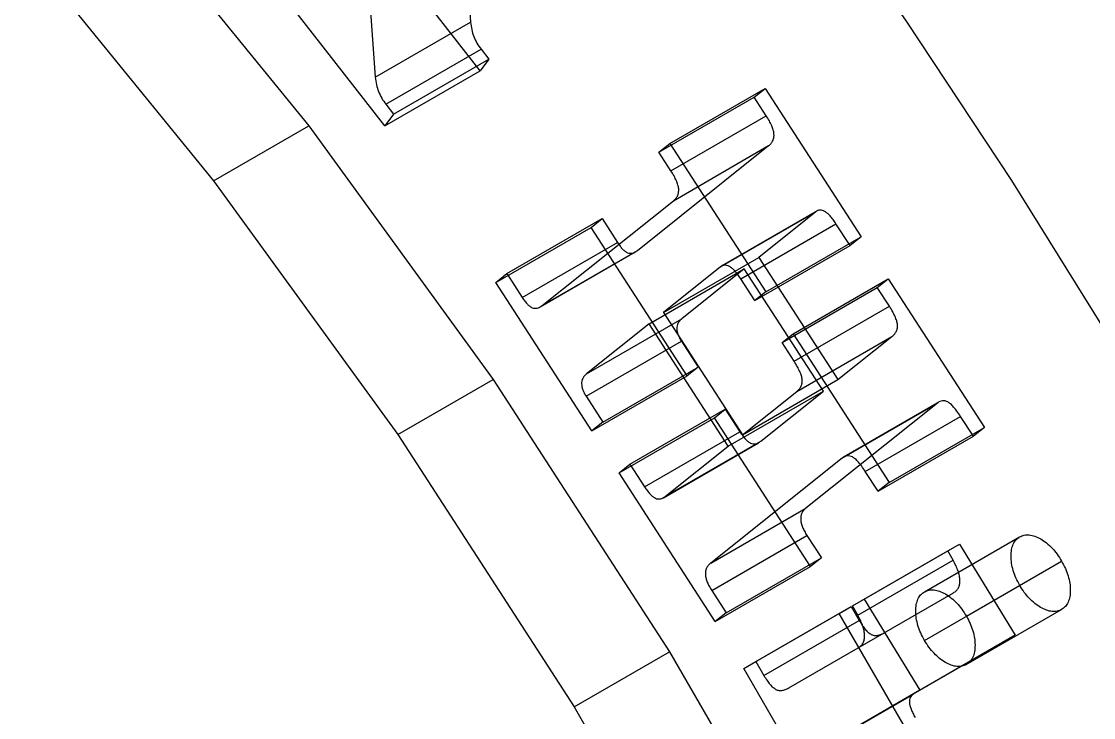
# Paper-space layout 'Sheet2' of a CAD drawing. Header units: inches. Extents: x 0 to 16.3, y 0 to 11.5.
# Drawn here: x 14.1935 to 14.5914, y 9.7682 to 10.0264 of the extents above; entities that cross this region are included whole.
import ezdxf

# ---------------------------------------------------------------- set-up
doc = ezdxf.new("R2010")
doc.units = ezdxf.units.IN
doc.header["$MEASUREMENT"] = 0

psp = doc.layouts.new('Sheet2')

# ---------------------------------------------------------------- linework, layer by layer
at = {"color": 7, "linetype": 'Continuous', "lineweight": 25}
for p, q in [((14.228892, 10.075152), (14.300164, 9.987727)), ((14.356691, 10.073361), (14.3602, 10.026113)), ((14.193536, 10.054742), (14.264809, 9.967317)), ((14.321336, 10.05295), (14.324845, 10.005703)), ((14.363709, 10.008133), (14.329821, 10.051476)), ((14.328354, 9.987723), (14.294466, 10.031066)), ((14.324845, 10.005703), (14.3602, 10.026113)), ((14.328735, 9.9957), (14.36409, 10.01611)), ((14.36409, 10.01611), (14.366957, 10.01244)), ((14.331602, 9.99203), (14.366957, 10.01244)), ((14.366957, 10.01244), (14.363709, 10.008133)), ((14.328354, 9.987723), (14.363709, 10.008133)), ((14.434114, 9.981183), (14.469469, 10.001593)), ((14.465399, 9.998362), (14.469469, 10.001593)), ((14.469469, 10.001593), (14.505101, 9.946499)), ((14.430043, 9.977952), (14.465399, 9.998362)), ((14.46987, 9.991451), (14.465399, 9.998362)), ((14.328735, 9.9957), (14.331602, 9.99203)), ((14.331602, 9.99203), (14.328354, 9.987723)), ((14.434515, 9.971041), (14.46987, 9.991451)), ((14.264809, 9.967317), (14.300164, 9.987727)), ((14.300164, 9.987727), (14.368548, 9.893575)), ((14.422127, 9.941466), (14.470793, 9.980336)), ((14.430043, 9.977952), (14.434114, 9.981183)), ((14.434515, 9.971041), (14.430043, 9.977952)), ((14.434114, 9.981183), (14.469746, 9.926088)), ((14.435437, 9.959926), (14.470793, 9.980336)), ((14.264809, 9.967317), (14.333192, 9.873165)), ((14.386771, 9.921056), (14.435437, 9.959926)), ((14.452942, 9.935395), (14.488298, 9.955805)), ((14.488755, 9.956116), (14.453399, 9.935706)), ((14.488298, 9.955805), (14.467123, 9.9389)), ((14.369567, 9.929622), (14.404922, 9.950032)), ((14.373617, 9.932864), (14.408973, 9.953274)), ((14.404922, 9.950032), (14.408973, 9.953274)), ((14.440554, 9.894938), (14.404922, 9.950032)), ((14.408973, 9.953274), (14.414688, 9.944441)), ((14.460422, 9.930985), (14.495777, 9.951395)), ((14.501031, 9.943268), (14.495777, 9.951395)), ((14.469746, 9.926088), (14.505101, 9.946499)), ((14.505101, 9.946499), (14.501031, 9.943268)), ((14.379332, 9.924031), (14.414688, 9.944441)), ((14.386771, 9.921056), (14.422127, 9.941466)), ((14.465675, 9.922858), (14.501031, 9.943268)), ((14.385966, 9.920494), (14.421321, 9.940904)), ((14.431768, 9.91849), (14.467123, 9.9389)), ((14.467123, 9.9389), (14.496459, 9.89353)), ((14.426414, 9.914194), (14.461769, 9.934604)), ((14.452942, 9.935395), (14.431768, 9.91849)), ((14.461769, 9.934604), (14.438549, 9.916078)), ((14.491105, 9.889235), (14.461769, 9.934604)), ((14.369567, 9.929622), (14.373617, 9.932864)), ((14.405199, 9.874527), (14.369567, 9.929622)), ((14.373617, 9.932864), (14.379332, 9.924031)), ((14.465675, 9.922858), (14.460422, 9.930985)), ((14.479832, 9.910494), (14.515187, 9.930905)), ((14.511117, 9.927674), (14.515187, 9.930905)), ((14.515187, 9.930905), (14.550859, 9.875764)), ((14.469746, 9.926088), (14.465675, 9.922858)), ((14.475761, 9.907264), (14.511117, 9.927674)), ((14.515588, 9.920763), (14.511117, 9.927674)), ((14.431768, 9.91849), (14.461103, 9.87312)), ((14.480233, 9.900352), (14.515588, 9.920763)), ((14.403194, 9.895668), (14.438549, 9.916078)), ((14.426414, 9.914194), (14.403194, 9.895668)), ((14.45575, 9.868824), (14.426414, 9.914194)), ((14.475761, 9.907264), (14.479832, 9.910494)), ((14.479832, 9.910494), (14.515504, 9.855354)), ((14.403053, 9.887367), (14.438409, 9.907777)), ((14.438409, 9.907777), (14.444605, 9.89818)), ((14.480233, 9.900352), (14.475761, 9.907264)), ((14.481195, 9.889169), (14.516551, 9.909579)), ((14.496459, 9.89353), (14.516551, 9.909579)), ((14.40925, 9.87777), (14.444605, 9.89818)), ((14.444605, 9.89818), (14.440554, 9.894938)), ((14.405199, 9.874527), (14.440554, 9.894938)), ((14.333192, 9.873165), (14.368548, 9.893575)), ((14.368548, 9.893575), (14.433981, 9.792552)), ((14.461103, 9.87312), (14.496459, 9.89353)), ((14.403053, 9.887367), (14.40925, 9.87777)), ((14.45575, 9.868824), (14.491105, 9.889235)), ((14.461103, 9.87312), (14.481195, 9.889169)), ((14.467885, 9.870708), (14.491105, 9.889235)), ((14.419336, 9.862176), (14.454691, 9.882586)), ((14.45064, 9.879344), (14.454691, 9.882586)), ((14.454691, 9.882586), (14.460105, 9.874227)), ((14.533394, 9.884851), (14.484648, 9.845911)), ((14.498039, 9.864441), (14.533394, 9.884851)), ((14.534069, 9.885299), (14.498714, 9.864888)), ((14.415285, 9.858933), (14.45064, 9.879344)), ((14.486313, 9.824203), (14.45064, 9.879344)), ((14.506661, 9.859486), (14.542017, 9.879896)), ((14.546789, 9.872533), (14.542017, 9.879896)), ((14.40925, 9.87777), (14.405199, 9.874527)), ((14.42475, 9.853817), (14.460105, 9.874227)), ((14.515504, 9.855354), (14.550859, 9.875764)), ((14.550859, 9.875764), (14.546789, 9.872533)), ((14.333192, 9.873165), (14.398626, 9.772142)), ((14.431726, 9.849736), (14.467081, 9.870146)), ((14.43253, 9.850298), (14.467885, 9.870708)), ((14.511434, 9.852123), (14.546789, 9.872533)), ((14.43253, 9.850298), (14.45575, 9.868824)), ((14.415285, 9.858933), (14.419336, 9.862176)), ((14.419336, 9.862176), (14.42475, 9.853817)), ((14.498039, 9.864441), (14.449293, 9.825501)), ((14.450957, 9.803793), (14.415285, 9.858933)), ((14.511434, 9.852123), (14.506661, 9.859486)), ((14.515504, 9.855354), (14.511434, 9.852123)), ((14.449293, 9.825501), (14.484648, 9.845911)), ((14.449654, 9.815312), (14.485009, 9.835723)), ((14.485009, 9.835723), (14.490363, 9.827445)), ((14.528579, 9.814798), (14.563934, 9.835208)), ((14.506201, 9.81211), (14.541557, 9.83252)), ((14.537225, 9.830019), (14.541557, 9.83252)), ((14.541557, 9.83252), (14.56227, 9.798727)), ((14.455008, 9.807035), (14.490363, 9.827445)), ((14.490363, 9.827445), (14.486313, 9.824203)), ((14.50187, 9.809609), (14.537225, 9.830019)), ((14.503875, 9.806136), (14.539231, 9.826546)), ((14.539231, 9.826546), (14.537225, 9.830019)), ((14.544159, 9.805781), (14.579515, 9.826191)), ((14.450957, 9.803793), (14.486313, 9.824203)), ((14.449654, 9.815312), (14.455008, 9.807035)), ((14.504056, 9.79406), (14.539411, 9.814471)), ((14.513604, 9.799568), (14.539411, 9.814471)), ((14.528619, 9.796807), (14.563974, 9.817217)), ((14.50187, 9.809609), (14.506201, 9.81211)), ((14.506201, 9.81211), (14.526915, 9.778317)), ((14.455008, 9.807035), (14.450957, 9.803793)), ((14.461626, 9.786369), (14.496981, 9.806779)), ((14.466057, 9.788928), (14.501413, 9.809338)), ((14.496981, 9.806779), (14.501413, 9.809338)), ((14.523751, 9.760414), (14.496981, 9.806779)), ((14.501413, 9.809338), (14.50436, 9.804233)), ((14.503875, 9.806136), (14.50187, 9.809609)), ((14.544139, 9.787847), (14.579495, 9.808257)), ((14.469005, 9.783823), (14.50436, 9.804233)), ((14.478249, 9.779158), (14.513604, 9.799568)), ((14.56227, 9.798727), (14.524412, 9.776865)), ((14.526915, 9.778317), (14.56227, 9.798727)), ((14.398626, 9.772142), (14.433981, 9.792552)), ((14.433981, 9.792552), (14.490239, 9.695496)), ((14.478249, 9.779158), (14.504056, 9.79406)), ((14.461626, 9.786369), (14.466057, 9.788928)), ((14.488395, 9.740003), (14.461626, 9.786369)), ((14.466057, 9.788928), (14.469005, 9.783823)), ((14.526915, 9.778317), (14.489057, 9.756455)), ((14.489057, 9.756455), (14.524412, 9.776865)), ((14.398626, 9.772142), (14.454883, 9.675086))]:
    psp.add_line(p, q, dxfattribs=at)
at = {"color": 7, "linetype": 'Continuous', "lineweight": 25, "flags": 128}
psp.add_lwpolyline([(14.928124, 9.077819), (14.914574, 9.141493), (14.89891, 9.205646), (14.881162, 9.270153), (14.861366, 9.33489), (14.839558, 9.39973), (14.815782, 9.464549), (14.790083, 9.529221), (14.762512, 9.593621), (14.733121, 9.657624), (14.701967, 9.721107), (14.66911, 9.783947), (14.634615, 9.846022), (14.598547, 9.907213), (14.560978, 9.9674), (14.521978, 10.026467), (14.481624, 10.084301), (14.439994, 10.140788), (14.397169, 10.195821), (14.35323, 10.249292), (14.308264, 10.301098)], dxfattribs=at)
at = {"color": 7, "linetype": 'Continuous', "lineweight": 25}
for points, knots in [([(14.3602, 10.026113), (14.360307, 10.025207), (14.360511, 10.023476), (14.36134, 10.020825), (14.362507, 10.018311), (14.363558, 10.01685), (14.36409, 10.01611)], [0, 0, 0, 0, 0.2741153, 0.5240556, 0.7587542, 1, 1, 1, 1]), ([(14.324845, 10.005703), (14.324951, 10.004797), (14.325155, 10.003066), (14.325985, 10.000415), (14.327152, 9.997901), (14.328202, 9.99644), (14.328735, 9.9957)], [0, 0, 0, 0, 0.2741153, 0.5240556, 0.7587542, 1, 1, 1, 1]), ([(14.470793, 9.980336), (14.471137, 9.980626), (14.471777, 9.981164), (14.472426, 9.982251), (14.472807, 9.983403), (14.472831, 9.984724), (14.472524, 9.98619), (14.471911, 9.987801), (14.471039, 9.989603), (14.470278, 9.990806), (14.46987, 9.991451)], [0, 0, 0, 0, 0.1526618, 0.2835136, 0.3968657, 0.5000322, 0.6028402, 0.7177945, 0.8487269, 1, 1, 1, 1]), ([(14.435437, 9.959926), (14.435782, 9.960216), (14.436422, 9.960753), (14.43707, 9.961841), (14.437452, 9.962993), (14.437475, 9.964314), (14.437169, 9.96578), (14.436555, 9.967391), (14.435684, 9.969193), (14.434923, 9.970396), (14.434515, 9.971041)], [0, 0, 0, 0, 0.1526618, 0.2835136, 0.3968657, 0.5000322, 0.6028402, 0.7177945, 0.8487269, 1, 1, 1, 1]), ([(14.495777, 9.951395), (14.495417, 9.951931), (14.494739, 9.95294), (14.49367, 9.95425), (14.492625, 9.955247), (14.491625, 9.955911), (14.490673, 9.956336), (14.489802, 9.956417), (14.488968, 9.956298), (14.488527, 9.955974), (14.488298, 9.955805)], [0, 0, 0, 0, 0.1619502, 0.3045774, 0.4307632, 0.5468263, 0.6563421, 0.7655011, 0.8781279, 1, 1, 1, 1]), ([(14.414688, 9.944441), (14.415006, 9.943963), (14.415599, 9.943075), (14.416572, 9.941967), (14.417511, 9.941122), (14.418456, 9.940571), (14.41939, 9.940354), (14.420302, 9.940475), (14.421256, 9.940802), (14.421823, 9.941235), (14.422127, 9.941466)], [0, 0, 0, 0, 0.1400106, 0.2605012, 0.3699701, 0.4735913, 0.5814499, 0.7011236, 0.8402985, 1, 1, 1, 1]), ([(14.460422, 9.930985), (14.460062, 9.931521), (14.459384, 9.93253), (14.458315, 9.93384), (14.457269, 9.934836), (14.45627, 9.935501), (14.455318, 9.935926), (14.454446, 9.936007), (14.453612, 9.935888), (14.453171, 9.935564), (14.452942, 9.935395)], [0, 0, 0, 0, 0.1619502, 0.3045774, 0.4307632, 0.5468263, 0.6563421, 0.7655011, 0.8781279, 1, 1, 1, 1]), ([(14.379332, 9.924031), (14.379651, 9.923553), (14.380244, 9.922665), (14.381216, 9.921557), (14.382156, 9.920712), (14.383101, 9.920161), (14.384035, 9.919944), (14.384947, 9.920064), (14.3859, 9.920392), (14.386468, 9.920825), (14.386771, 9.921056)], [0, 0, 0, 0, 0.1400106, 0.2605012, 0.3699701, 0.4735913, 0.5814499, 0.7011236, 0.8402985, 1, 1, 1, 1]), ([(14.516551, 9.909579), (14.516903, 9.909872), (14.517557, 9.910416), (14.51821, 9.911512), (14.518632, 9.912626), (14.518645, 9.913941), (14.518345, 9.915401), (14.517707, 9.91703), (14.516783, 9.918855), (14.516007, 9.920094), (14.515588, 9.920763)], [0, 0, 0, 0, 0.15366352, 0.28564858, 0.39657931, 0.49681067, 0.59854267, 0.71318356, 0.84506421, 1, 1, 1, 1]), ([(14.438549, 9.916078), (14.438266, 9.915825), (14.437737, 9.915352), (14.437127, 9.91449), (14.436804, 9.913499), (14.436677, 9.912455), (14.436837, 9.911319), (14.437159, 9.910156), (14.437697, 9.908951), (14.438166, 9.908177), (14.438409, 9.907777)], [0, 0, 0, 0, 0.1665021, 0.3110134, 0.4384321, 0.5531511, 0.661288, 0.7681094, 0.879863, 1, 1, 1, 1]), ([(14.481195, 9.889169), (14.481547, 9.889461), (14.482201, 9.890006), (14.482855, 9.891102), (14.483277, 9.892216), (14.48329, 9.893531), (14.48299, 9.894991), (14.482352, 9.89662), (14.481427, 9.898445), (14.480652, 9.899684), (14.480233, 9.900352)], [0, 0, 0, 0, 0.15366352, 0.28564858, 0.39657931, 0.49681067, 0.59854267, 0.71318356, 0.84506421, 1, 1, 1, 1]), ([(14.403194, 9.895668), (14.402911, 9.895415), (14.402382, 9.894942), (14.401771, 9.89408), (14.401448, 9.893088), (14.401321, 9.892045), (14.401482, 9.890908), (14.401804, 9.889746), (14.402342, 9.88854), (14.402811, 9.887767), (14.403053, 9.887367)], [0, 0, 0, 0, 0.1665021, 0.3110134, 0.4384321, 0.5531511, 0.661288, 0.7681094, 0.879863, 1, 1, 1, 1]), ([(14.542017, 9.879896), (14.541579, 9.880559), (14.54077, 9.881783), (14.539506, 9.883331), (14.538351, 9.884537), (14.537243, 9.885306), (14.536209, 9.885665), (14.535204, 9.885756), (14.53425, 9.885458), (14.533691, 9.885061), (14.533394, 9.884851)], [0, 0, 0, 0, 0.1692188, 0.3123014, 0.4343797, 0.5413653, 0.6414866, 0.7486232, 0.8663907, 1, 1, 1, 1]), ([(14.460105, 9.874227), (14.460457, 9.8737), (14.461116, 9.872713), (14.462168, 9.871482), (14.463155, 9.870521), (14.464128, 9.86991), (14.465088, 9.869622), (14.466024, 9.869713), (14.466999, 9.87003), (14.467576, 9.870472), (14.467885, 9.870708)], [0, 0, 0, 0, 0.14809682, 0.27722043, 0.38804682, 0.48951659, 0.59374876, 0.70912683, 0.84404442, 1, 1, 1, 1]), ([(14.506661, 9.859486), (14.506223, 9.860149), (14.505415, 9.861373), (14.504151, 9.862921), (14.502995, 9.864127), (14.501888, 9.864896), (14.500853, 9.865254), (14.499849, 9.865346), (14.498895, 9.865047), (14.498336, 9.864651), (14.498039, 9.864441)], [0, 0, 0, 0, 0.1692188, 0.3123014, 0.4343797, 0.5413653, 0.6414866, 0.7486232, 0.8663907, 1, 1, 1, 1]), ([(14.42475, 9.853817), (14.425102, 9.85329), (14.425761, 9.852302), (14.426813, 9.851072), (14.4278, 9.850111), (14.428772, 9.8495), (14.429733, 9.849212), (14.430669, 9.849302), (14.431644, 9.84962), (14.43222, 9.850062), (14.43253, 9.850298)], [0, 0, 0, 0, 0.14809682, 0.27722043, 0.38804682, 0.48951659, 0.59374876, 0.70912683, 0.84404442, 1, 1, 1, 1]), ([(14.484648, 9.845911), (14.484328, 9.845627), (14.483727, 9.845094), (14.483062, 9.844076), (14.482706, 9.842915), (14.482632, 9.841637), (14.482867, 9.840247), (14.483348, 9.838785), (14.48406, 9.837244), (14.484683, 9.836245), (14.485009, 9.835723)], [0, 0, 0, 0, 0.1561626, 0.2937132, 0.4159716, 0.5273912, 0.6368846, 0.7482123, 0.8683778, 1, 1, 1, 1]), ([(14.563974, 9.817217), (14.563484, 9.818136), (14.562521, 9.819942), (14.561479, 9.822741), (14.560868, 9.825494), (14.560684, 9.828123), (14.560866, 9.830543), (14.561484, 9.832567), (14.562475, 9.834202), (14.56344, 9.834868), (14.563934, 9.835208)], [0, 0, 0, 0, 0.1278327, 0.2509665, 0.3732822, 0.5015096, 0.6297371, 0.7520528, 0.8730613, 1, 1, 1, 1]), ([(14.563934, 9.835208), (14.564483, 9.835469), (14.565556, 9.835979), (14.567483, 9.836041), (14.569556, 9.835545), (14.571734, 9.834506), (14.573916, 9.833035), (14.575979, 9.831113), (14.577897, 9.828826), (14.578965, 9.827085), (14.579515, 9.826191)], [0, 0, 0, 0, 0.1282379, 0.2504975, 0.3736041, 0.5003434, 0.6270828, 0.7505211, 0.8717621, 1, 1, 1, 1]), ([(14.539411, 9.814471), (14.539783, 9.814711), (14.540494, 9.815172), (14.541245, 9.816244), (14.541687, 9.817536), (14.541807, 9.81905), (14.541624, 9.820745), (14.541124, 9.822592), (14.540326, 9.824562), (14.539607, 9.825864), (14.539231, 9.826546)], [0, 0, 0, 0, 0.1378284, 0.2639174, 0.380425, 0.4951588, 0.6121523, 0.7319349, 0.8597653, 1, 1, 1, 1]), ([(14.579515, 9.826191), (14.580007, 9.825279), (14.580971, 9.823495), (14.58199, 9.820712), (14.582599, 9.817981), (14.582787, 9.815364), (14.582597, 9.812958), (14.58199, 9.810914), (14.580972, 9.809276), (14.579995, 9.808602), (14.579495, 9.808257)], [0, 0, 0, 0, 0.1269973, 0.2486121, 0.3709842, 0.4981143, 0.6252443, 0.7487303, 0.8713668, 1, 1, 1, 1]), ([(14.449293, 9.825501), (14.448973, 9.825217), (14.448371, 9.824684), (14.447707, 9.823666), (14.447351, 9.822504), (14.447276, 9.821227), (14.447512, 9.819837), (14.447993, 9.818375), (14.448704, 9.816834), (14.449328, 9.815835), (14.449654, 9.815312)], [0, 0, 0, 0, 0.1561626, 0.2937132, 0.4159716, 0.5273912, 0.6368846, 0.7482123, 0.8683778, 1, 1, 1, 1]), ([(14.528619, 9.796807), (14.528128, 9.797726), (14.527165, 9.799531), (14.526124, 9.802331), (14.525513, 9.805084), (14.525329, 9.807713), (14.525511, 9.810133), (14.526128, 9.812156), (14.527119, 9.813792), (14.528085, 9.814457), (14.528579, 9.814798)], [0, 0, 0, 0, 0.1278327, 0.2509665, 0.3732822, 0.5015096, 0.6297371, 0.7520528, 0.8730613, 1, 1, 1, 1]), ([(14.528579, 9.814798), (14.529128, 9.815059), (14.5302, 9.815569), (14.532127, 9.815631), (14.534201, 9.815135), (14.536379, 9.814096), (14.538561, 9.812624), (14.540623, 9.810702), (14.542542, 9.808415), (14.54361, 9.806675), (14.544159, 9.805781)], [0, 0, 0, 0, 0.1282379, 0.2504975, 0.3736041, 0.5003434, 0.6270828, 0.7505211, 0.8717621, 1, 1, 1, 1]), ([(14.579495, 9.808257), (14.578944, 9.808008), (14.57787, 9.80752), (14.575963, 9.807431), (14.573892, 9.807933), (14.571715, 9.808972), (14.569538, 9.810435), (14.567491, 9.812363), (14.565575, 9.814605), (14.564516, 9.816333), (14.563974, 9.817217)], [0, 0, 0, 0, 0.1281452, 0.2500009, 0.3737316, 0.5011136, 0.6284956, 0.7514467, 0.872751, 1, 1, 1, 1]), ([(14.504056, 9.79406), (14.504427, 9.794301), (14.505139, 9.794762), (14.50589, 9.795834), (14.506332, 9.797126), (14.506452, 9.79864), (14.506269, 9.800335), (14.505769, 9.802182), (14.504971, 9.804151), (14.504251, 9.805454), (14.503875, 9.806136)], [0, 0, 0, 0, 0.1378284, 0.2639174, 0.380425, 0.4951588, 0.6121523, 0.7319349, 0.8597653, 1, 1, 1, 1]), ([(14.50436, 9.804233), (14.504745, 9.803596), (14.505454, 9.80242), (14.506596, 9.800883), (14.507717, 9.799754), (14.508833, 9.798968), (14.509969, 9.798597), (14.51112, 9.798639), (14.512381, 9.798911), (14.513175, 9.799337), (14.513604, 9.799568)], [0, 0, 0, 0, 0.14584247, 0.26929899, 0.37782765, 0.47470359, 0.57690022, 0.69466848, 0.83459008, 1, 1, 1, 1]), ([(14.544159, 9.805781), (14.544652, 9.804869), (14.545615, 9.803085), (14.546635, 9.800302), (14.547243, 9.797571), (14.547431, 9.794954), (14.547241, 9.792548), (14.546634, 9.790504), (14.545617, 9.788866), (14.54464, 9.788192), (14.544139, 9.787847)], [0, 0, 0, 0, 0.1269973, 0.2486121, 0.3709842, 0.4981143, 0.6252443, 0.7487303, 0.8713668, 1, 1, 1, 1]), ([(14.544139, 9.787847), (14.543589, 9.787597), (14.542515, 9.78711), (14.540608, 9.787021), (14.538536, 9.787523), (14.53636, 9.788562), (14.534182, 9.790024), (14.532136, 9.791953), (14.53022, 9.794195), (14.529161, 9.795922), (14.528619, 9.796807)], [0, 0, 0, 0, 0.1281452, 0.2500009, 0.3737316, 0.5011136, 0.6284956, 0.7514467, 0.872751, 1, 1, 1, 1]), ([(14.469005, 9.783823), (14.469389, 9.783186), (14.470098, 9.78201), (14.471241, 9.780473), (14.472361, 9.779344), (14.473478, 9.778557), (14.474613, 9.778187), (14.475765, 9.778229), (14.477026, 9.7785), (14.477819, 9.778927), (14.478249, 9.779158)], [0, 0, 0, 0, 0.14584247, 0.26929899, 0.37782765, 0.47470359, 0.57690022, 0.69466848, 0.83459008, 1, 1, 1, 1]), ([(14.524412, 9.776865), (14.52418, 9.776709), (14.523741, 9.776412), (14.523279, 9.775713), (14.523036, 9.774845), (14.522993, 9.773816), (14.523177, 9.772626), (14.523636, 9.771267), (14.524293, 9.769759), (14.52487, 9.768726), (14.525174, 9.768182)], [0, 0, 0, 0, 0.1252779, 0.2372225, 0.3466958, 0.4547036, 0.5696431, 0.6936425, 0.8385087, 1, 1, 1, 1])]:
    psp.add_open_spline(points, degree=3, knots=knots, dxfattribs=at)

doc.saveas('drawing.dxf')
